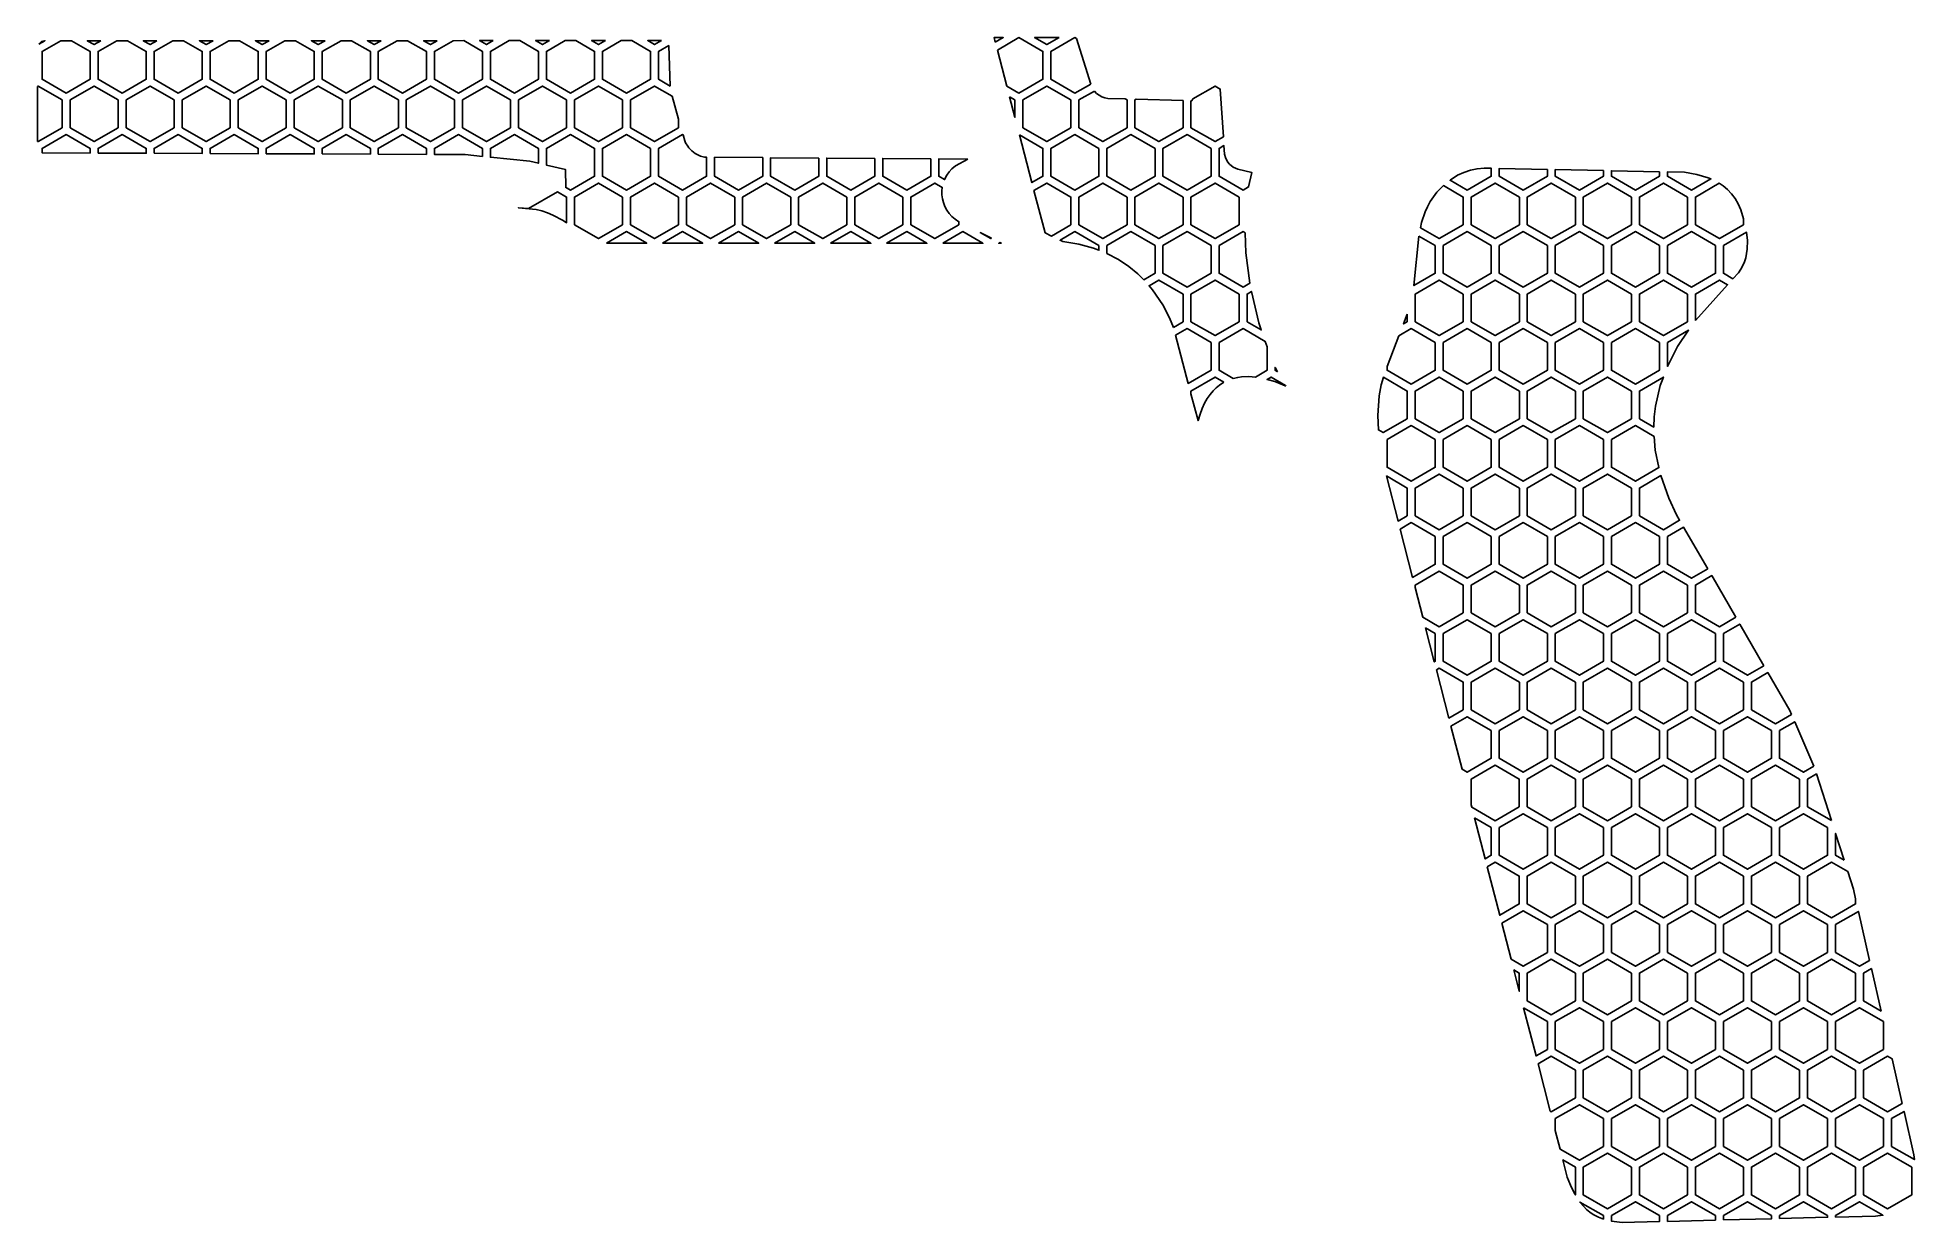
# Model space of a CAD drawing. Header units: millimetres. Extents: x 30 to 148, y -151 to -77.
import ezdxf

# ---------------------------------------------------------------- set-up
doc = ezdxf.new("R2010")
doc.units = ezdxf.units.MM

# ---------------------------------------------------------------- blocks, each defined once
blk = doc.blocks.new('HEX')
blk.add_lwpolyline([(1.516, 0.875), (0, 1.75), (-1.516, 0.875), (-1.516, -0.875), (0, -1.75), (1.516, -0.875)], close=True)

msp = doc.modelspace()

# ---------------------------------------------------------------- linework, layer by layer
for points in [[(90.579, -76.995), (90.505, -76.709), (91.076, -76.709), (90.579, -76.995)], [(90.71, -77.497), (92.065, -76.715), (93.58, -77.59), (93.58, -79.34), (92.065, -80.215), (91.303, -79.775), (90.71, -77.497)], [(94.607, -76.709), (93.83, -77.157), (93.053, -76.709), (94.607, -76.709)], [(96.589, -79.642), (95.596, -80.215), (94.08, -79.34), (94.08, -77.59), (95.596, -76.715), (95.701, -76.776), (96.589, -79.642)], [(30.321, -77.123), (30.416, -77.019), (30.494, -76.966), (30.582, -76.929), (30.7, -76.909), (30.321, -77.123)], [(32.372, -76.909), (33.552, -77.59), (33.552, -79.34), (32.036, -80.215), (30.521, -79.34), (30.521, -77.59), (31.7, -76.909), (32.372, -76.909)], [(34.232, -76.909), (33.802, -77.157), (33.372, -76.909), (34.232, -76.909)], [(35.903, -76.909), (37.083, -77.59), (37.083, -79.34), (35.567, -80.215), (34.052, -79.34), (34.052, -77.59), (35.232, -76.909), (35.903, -76.909)], [(37.763, -76.909), (37.333, -77.157), (36.902, -76.909), (37.763, -76.909)], [(39.433, -76.909), (40.614, -77.59), (40.614, -79.34), (39.098, -80.215), (37.583, -79.34), (37.583, -77.59), (38.763, -76.909), (39.433, -76.909)], [(41.295, -76.908), (40.864, -77.157), (40.433, -76.909), (41.295, -76.908)], [(42.964, -76.908), (44.145, -77.59), (44.145, -79.34), (42.629, -80.215), (41.114, -79.34), (41.114, -77.59), (42.295, -76.908), (42.964, -76.908)], [(44.826, -76.908), (44.395, -77.157), (43.964, -76.908), (44.826, -76.908)], [(46.495, -76.908), (47.676, -77.59), (47.676, -79.34), (46.16, -80.215), (44.645, -79.34), (44.645, -77.59), (45.826, -76.908), (46.495, -76.908)], [(48.358, -76.908), (47.926, -77.157), (47.495, -76.908), (48.358, -76.908)], [(50.025, -76.908), (51.207, -77.59), (51.207, -79.34), (49.692, -80.215), (48.176, -79.34), (48.176, -77.59), (49.358, -76.908), (50.025, -76.908)], [(51.889, -76.908), (51.457, -77.157), (51.025, -76.908), (51.889, -76.908)], [(53.556, -76.908), (54.738, -77.59), (54.738, -79.34), (53.223, -80.215), (51.707, -79.34), (51.707, -77.59), (52.889, -76.908), (53.556, -76.908)], [(55.42, -76.908), (54.988, -77.157), (54.556, -76.908), (55.42, -76.908)], [(57.087, -76.907), (58.269, -77.59), (58.269, -79.34), (56.754, -80.215), (55.238, -79.34), (55.238, -77.59), (56.421, -76.908), (57.087, -76.907)], [(58.952, -76.907), (58.519, -77.157), (58.087, -76.907), (58.952, -76.907)], [(60.617, -76.907), (61.8, -77.59), (61.8, -79.34), (60.285, -80.215), (58.769, -79.34), (58.769, -77.59), (59.952, -76.907), (60.617, -76.907)], [(62.483, -76.907), (62.05, -77.157), (61.617, -76.907), (62.483, -76.907)], [(64.148, -76.907), (65.331, -77.59), (65.331, -79.34), (63.816, -80.215), (62.3, -79.34), (62.3, -77.59), (63.484, -76.907), (64.148, -76.907)], [(66.015, -76.907), (65.581, -77.157), (65.148, -76.907), (66.015, -76.907)], [(67.679, -76.907), (68.863, -77.59), (68.863, -79.34), (67.347, -80.215), (65.831, -79.34), (65.831, -77.59), (67.015, -76.907), (67.679, -76.907)], [(69.546, -76.907), (69.113, -77.157), (68.679, -76.907), (69.546, -76.907)], [(70.1, -79.766), (69.363, -79.34), (69.363, -77.59), (70.011, -77.216), (70.1, -79.766)], [(30.24, -79.791), (30.271, -79.773), (31.786, -80.648), (31.786, -82.398), (30.271, -83.273), (30.239, -83.255), (30.24, -79.791)], [(70.628, -81.857), (70.628, -82.398), (69.113, -83.273), (67.597, -82.398), (67.597, -80.648), (69.113, -79.773), (70.213, -80.408), (70.628, -81.857)], [(96.825, -80.091), (96.962, -80.232), (97.119, -80.351), (97.292, -80.445), (97.479, -80.512), (97.676, -80.549), (98.761, -80.581), (98.877, -80.648), (98.877, -82.398), (97.361, -83.273), (95.846, -82.398), (95.846, -80.648), (96.825, -80.091)], [(102.952, -80.704), (103.034, -80.575), (104.423, -79.773), (104.752, -79.963), (104.95, -82.969), (104.423, -83.273), (102.908, -82.398), (102.908, -80.703), (102.952, -80.704)], [(91.48, -80.455), (91.815, -80.648), (91.815, -81.741), (91.48, -80.455)], [(102.408, -80.688), (102.408, -82.398), (100.892, -83.273), (99.377, -82.398), (99.377, -80.648), (99.457, -80.602), (102.408, -80.688)], [(33.552, -83.992), (30.521, -83.971), (30.521, -83.706), (32.036, -82.831), (33.552, -83.706), (33.552, -83.992)], [(34.052, -83.994), (34.052, -83.706), (35.567, -82.831), (37.083, -83.706), (37.083, -84.006), (34.052, -83.994)], [(37.583, -84.008), (37.583, -83.706), (39.098, -82.831), (40.614, -83.706), (40.614, -84.02), (37.583, -84.008)], [(41.114, -84.022), (41.114, -83.706), (42.629, -82.831), (44.145, -83.706), (44.145, -84.035), (41.114, -84.022)], [(44.645, -84.037), (44.645, -83.706), (46.16, -82.831), (47.676, -83.706), (47.676, -84.049), (44.645, -84.037)], [(48.176, -84.051), (48.176, -83.706), (49.692, -82.831), (51.207, -83.706), (51.207, -84.063), (48.176, -84.051)], [(51.707, -84.065), (51.707, -83.706), (53.223, -82.831), (54.738, -83.706), (54.738, -84.078), (51.707, -84.065)], [(57.183, -84.087), (55.238, -84.08), (55.238, -83.706), (56.754, -82.831), (58.269, -83.706), (58.269, -84.201), (57.183, -84.087)], [(61.252, -84.511), (58.769, -84.253), (58.769, -83.706), (60.285, -82.831), (61.8, -83.706), (61.8, -84.638), (61.252, -84.511)], [(63.516, -86.142), (63.494, -85.029), (62.3, -84.753), (62.3, -83.706), (63.816, -82.831), (65.331, -83.706), (65.331, -85.456), (63.816, -86.331), (63.502, -86.15), (63.516, -86.142)], [(71.071, -83.342), (71.201, -83.568), (71.279, -83.671), (71.458, -83.857), (71.662, -84.012), (71.889, -84.132), (72.01, -84.179), (72.264, -84.242), (72.394, -84.258), (72.394, -85.456), (70.878, -86.331), (69.363, -85.456), (69.363, -83.706), (70.878, -82.831), (70.913, -82.851), (71.019, -83.22), (71.071, -83.342)], [(92.104, -82.854), (93.58, -83.706), (93.58, -85.456), (92.886, -85.857), (92.104, -82.854)], [(105.022, -84.067), (105.074, -84.266), (105.211, -84.537), (105.337, -84.694), (105.571, -84.887), (105.852, -85.018), (106.751, -85.225), (106.539, -86.129), (106.189, -86.331), (104.673, -85.456), (104.673, -83.706), (104.986, -83.526), (105.022, -84.067)], [(75.925, -84.283), (75.925, -85.456), (74.409, -86.331), (72.894, -85.456), (72.894, -84.262), (75.925, -84.283)], [(79.456, -84.308), (79.456, -85.456), (77.94, -86.331), (76.425, -85.456), (76.425, -84.287), (79.456, -84.308)], [(82.987, -84.333), (82.987, -85.456), (81.471, -86.331), (79.956, -85.456), (79.956, -84.311), (82.987, -84.333)], [(86.518, -84.357), (86.518, -85.456), (85.002, -86.331), (83.487, -85.456), (83.487, -84.336), (86.518, -84.357)], [(88.845, -84.373), (88.063, -84.798), (87.85, -84.979), (87.667, -85.18), (87.516, -85.397), (87.381, -85.666), (87.018, -85.456), (87.018, -84.361), (88.845, -84.373)], [(119.705, -85.396), (120.098, -85.209), (120.509, -85.072), (120.935, -84.986), (121.369, -84.947), (121.829, -84.956), (121.829, -85.456), (120.313, -86.331), (119.23, -85.706), (119.705, -85.396)], [(125.36, -85.027), (125.36, -85.456), (123.844, -86.331), (122.329, -85.456), (122.329, -84.966), (125.36, -85.027)], [(128.891, -85.098), (128.891, -85.456), (127.375, -86.331), (125.86, -85.456), (125.86, -85.037), (128.891, -85.098)], [(132.422, -85.169), (132.422, -85.456), (130.907, -86.331), (129.391, -85.456), (129.391, -85.108), (132.422, -85.169)], [(87.217, -86.367), (87.218, -86.621), (87.249, -86.872), (87.31, -87.118), (87.4, -87.356), (87.52, -87.584), (87.668, -87.797), (87.846, -87.993), (88.052, -88.169), (88.284, -88.319), (88.284, -88.514), (86.768, -89.389), (85.252, -88.514), (85.252, -86.764), (86.768, -85.889), (87.241, -86.162), (87.217, -86.367)], [(93.713, -89.032), (93.017, -86.359), (93.83, -85.889), (95.346, -86.764), (95.346, -88.514), (94.114, -89.225), (93.713, -89.032)], [(117.433, -88.381), (117.654, -87.698), (117.799, -87.381), (117.985, -87.049), (118.188, -86.743), (118.406, -86.463), (118.639, -86.206), (118.812, -86.042), (120.063, -86.764), (120.063, -88.514), (118.548, -89.389), (117.367, -88.707), (117.433, -88.381)], [(133.997, -85.2), (134.772, -85.336), (135.492, -85.553), (135.661, -85.625), (134.438, -86.331), (132.922, -85.456), (132.922, -85.179), (133.997, -85.2)], [(136.442, -86.068), (136.716, -86.299), (136.965, -86.564), (137.188, -86.865), (137.384, -87.204), (137.549, -87.583), (137.719, -88.132), (137.719, -88.514), (136.203, -89.389), (134.688, -88.514), (134.688, -86.764), (136.189, -85.897), (136.442, -86.068)], [(63.363, -88.254), (62.706, -87.902), (62.361, -87.754), (62.007, -87.634), (61.649, -87.546), (60.535, -87.44), (61.179, -87.496), (63.003, -86.439), (63.566, -86.764), (63.566, -88.389), (63.363, -88.254)], [(66.078, -89.68), (67.347, -88.947), (68.616, -89.68), (66.078, -89.68)], [(69.609, -89.68), (70.878, -88.947), (72.147, -89.68), (69.609, -89.68)], [(73.14, -89.68), (74.409, -88.947), (75.678, -89.68), (73.14, -89.68)], [(76.671, -89.68), (77.94, -88.947), (79.209, -89.68), (76.671, -89.68)], [(80.203, -89.68), (81.471, -88.947), (82.74, -89.68), (80.203, -89.68)], [(83.734, -89.68), (85.002, -88.947), (86.271, -89.68), (83.734, -89.68)], [(87.265, -89.68), (88.534, -88.947), (89.802, -89.68), (87.265, -89.68)], [(90.342, -89.364), (90.299, -89.389), (89.633, -89.005), (90.342, -89.364)], [(90.963, -89.68), (90.796, -89.68), (90.874, -89.634), (90.963, -89.68)], [(96.767, -89.987), (95.846, -89.734), (94.828, -89.57), (94.658, -89.488), (95.596, -88.947), (97.111, -89.822), (97.111, -90.124), (96.767, -89.987)], [(99.558, -91.615), (98.985, -91.143), (98.331, -90.705), (97.611, -90.325), (97.611, -89.822), (99.127, -88.947), (100.642, -89.822), (100.642, -91.572), (99.93, -91.983), (99.558, -91.615)], [(106.366, -90.294), (106.612, -92.203), (106.189, -92.447), (104.673, -91.572), (104.673, -89.822), (106.189, -88.947), (106.327, -89.027), (106.366, -90.294)], [(117.273, -89.231), (118.298, -89.822), (118.298, -91.572), (116.949, -92.351), (117.273, -89.231)], [(137.96, -89.508), (137.946, -90.062), (137.91, -90.331), (137.854, -90.593), (137.776, -90.846), (137.674, -91.089), (137.548, -91.319), (137.396, -91.537), (137.053, -91.918), (136.453, -91.572), (136.453, -89.822), (137.911, -88.981), (137.96, -89.508)], [(101.796, -94.984), (101.562, -94.391), (101.137, -93.568), (100.481, -92.606), (100.273, -92.363), (100.892, -92.005), (102.408, -92.88), (102.408, -94.63), (101.796, -94.984)], [(134.688, -94.549), (134.688, -92.88), (136.203, -92.005), (136.711, -92.299), (134.688, -94.549)], [(107.179, -94.7), (107.335, -95.147), (106.439, -94.63), (106.439, -92.88), (106.717, -92.72), (107.179, -94.7)], [(116.532, -94.157), (116.532, -94.63), (116.298, -94.766), (116.532, -94.157)], [(101.929, -95.484), (102.658, -95.063), (104.173, -95.938), (104.173, -97.688), (102.736, -98.518), (101.929, -95.484)], [(107.705, -96.211), (107.705, -97.688), (106.966, -98.114), (106.559, -98.085), (106.089, -98.104), (105.853, -98.138), (105.57, -98.206), (104.673, -97.688), (104.673, -95.938), (106.189, -95.063), (107.586, -95.87), (107.705, -96.211)], [(116.012, -95.508), (116.782, -95.063), (118.298, -95.938), (118.298, -97.688), (116.782, -98.563), (115.267, -97.688), (115.267, -97.443), (116.012, -95.508)], [(133.567, -96.19), (132.941, -97.4), (132.922, -97.449), (132.922, -95.938), (134.26, -95.166), (133.567, -96.19)], [(104.985, -98.446), (104.711, -98.617), (104.5, -98.786), (104.299, -98.984), (104.108, -99.212), (103.928, -99.471), (103.763, -99.764), (103.611, -100.093), (103.476, -100.458), (103.359, -100.862), (102.908, -99.166), (102.908, -98.996), (104.423, -98.121), (104.985, -98.446)], [(108.891, -98.698), (108.701, -98.605), (108.189, -98.4), (107.707, -98.264), (107.955, -98.121), (108.86, -98.644), (108.891, -98.698)], [(108.359, -97.777), (108.205, -97.688), (108.205, -97.511), (108.359, -97.777)], [(114.677, -100.546), (114.77, -99.291), (114.895, -98.611), (115.029, -98.128), (116.532, -98.996), (116.532, -100.746), (115.017, -101.621), (114.714, -101.446), (114.677, -100.546)], [(132.471, -98.654), (132.173, -99.957), (132.094, -100.628), (132.065, -101.271), (131.157, -100.746), (131.157, -98.996), (132.67, -98.122), (132.471, -98.654)], [(132.079, -101.856), (132.156, -102.727), (132.388, -103.824), (130.907, -104.679), (129.391, -103.804), (129.391, -102.054), (130.907, -101.179), (132.079, -101.856)], [(115.217, -104.353), (116.532, -105.112), (116.532, -106.862), (115.951, -107.198), (115.217, -104.353)], [(133.014, -105.745), (133.494, -106.8), (133.694, -107.147), (132.672, -107.737), (131.157, -106.862), (131.157, -105.112), (132.513, -104.329), (133.014, -105.745)], [(116.08, -107.701), (116.782, -107.295), (118.298, -108.17), (118.298, -109.92), (116.866, -110.747), (116.08, -107.701)], [(135.463, -110.204), (134.438, -110.795), (132.922, -109.92), (132.922, -108.17), (133.945, -107.58), (135.463, -110.204)], [(117.032, -111.392), (117.032, -111.228), (118.548, -110.353), (120.063, -111.228), (120.063, -112.978), (118.548, -113.853), (117.513, -113.256), (117.032, -111.392)], [(137.231, -113.26), (136.203, -113.853), (134.688, -112.978), (134.688, -111.228), (135.713, -110.636), (137.231, -113.26)], [(117.688, -113.934), (118.298, -114.286), (118.298, -116.036), (118.239, -116.07), (117.688, -113.934)], [(138.999, -116.316), (137.969, -116.911), (136.453, -116.036), (136.453, -114.286), (137.481, -113.693), (138.999, -116.316)], [(118.368, -116.573), (118.548, -116.469), (120.063, -117.344), (120.063, -119.094), (119.154, -119.619), (118.368, -116.573)], [(140.636, -119.145), (140.741, -119.388), (139.734, -119.969), (138.219, -119.094), (138.219, -117.344), (139.25, -116.749), (140.636, -119.145)], [(119.283, -120.122), (120.313, -119.527), (121.829, -120.402), (121.829, -122.152), (120.313, -123.027), (119.984, -122.837), (119.283, -120.122)], [(142.153, -122.65), (141.5, -123.027), (139.984, -122.152), (139.984, -120.402), (140.941, -119.85), (142.153, -122.65)], [(120.563, -125.085), (120.563, -123.46), (122.079, -122.585), (123.594, -123.46), (123.594, -125.21), (122.079, -126.085), (120.601, -125.232), (120.563, -125.085)], [(143.255, -126.08), (141.75, -125.21), (141.75, -123.46), (142.311, -123.137), (143.255, -126.08)], [(120.776, -125.911), (121.829, -126.518), (121.829, -128.268), (121.442, -128.492), (120.776, -125.911)], [(144.058, -128.582), (143.515, -128.268), (143.515, -126.89), (144.058, -128.582)], [(121.571, -128.994), (122.079, -128.701), (123.594, -129.576), (123.594, -131.326), (122.357, -132.041), (121.571, -128.994)], [(144.642, -130.399), (144.781, -131.011), (144.781, -131.326), (143.265, -132.201), (141.75, -131.326), (141.75, -129.576), (143.265, -128.701), (144.286, -129.291), (144.642, -130.399)], [(122.487, -132.543), (123.844, -131.759), (125.36, -132.634), (125.36, -134.384), (123.844, -135.259), (123.072, -134.813), (122.487, -132.543)], [(145.664, -134.894), (145.031, -135.259), (143.515, -134.384), (143.515, -132.634), (144.96, -131.8), (145.664, -134.894)], [(123.247, -135.492), (123.594, -135.692), (123.594, -136.839), (123.247, -135.492)], [(146.39, -138.083), (145.281, -137.442), (145.281, -135.692), (145.78, -135.404), (146.39, -138.083)], [(123.865, -137.887), (125.36, -138.75), (125.36, -140.5), (124.645, -140.913), (123.865, -137.887)], [(146.541, -138.747), (146.546, -140.5), (145.031, -141.375), (143.515, -140.5), (143.515, -138.75), (145.031, -137.875), (146.541, -138.747)], [(124.775, -141.416), (125.61, -140.933), (127.125, -141.808), (127.125, -143.558), (125.61, -144.433), (125.543, -144.395), (124.775, -141.416)], [(147.714, -143.904), (146.796, -144.433), (145.281, -143.558), (145.281, -141.808), (146.796, -140.933), (147.075, -141.094), (147.714, -143.904)], [(125.86, -145.625), (125.86, -144.866), (127.375, -143.991), (128.891, -144.866), (128.891, -146.616), (127.375, -147.491), (126.16, -146.79), (125.86, -145.625)], [(148.45, -147.157), (148.488, -147.449), (147.046, -146.616), (147.046, -144.866), (147.83, -144.414), (148.45, -147.157)], [(127.044, -149.554), (126.812, -149.068), (126.616, -148.557), (126.335, -147.468), (127.125, -147.924), (127.125, -149.674), (127.044, -149.554)], [(128.592, -151.083), (128.254, -150.904), (128.036, -150.756), (127.834, -150.59), (127.648, -150.408), (127.416, -150.131), (128.891, -150.982), (128.891, -151.196), (128.592, -151.083)], [(130.074, -151.415), (129.391, -151.323), (129.391, -150.982), (130.907, -150.107), (132.422, -150.982), (132.422, -151.356), (130.074, -151.415)], [(132.922, -151.344), (132.922, -150.982), (134.438, -150.107), (135.953, -150.982), (135.953, -151.268), (132.922, -151.344)], [(136.453, -151.255), (136.453, -150.982), (137.969, -150.107), (139.484, -150.982), (139.484, -151.179), (136.453, -151.255)], [(139.984, -151.166), (139.984, -150.982), (141.5, -150.107), (143.015, -150.982), (143.015, -151.09), (139.984, -151.166)], [(146.04, -151.014), (143.515, -151.078), (143.515, -150.982), (145.031, -150.107), (146.502, -150.957), (146.04, -151.014)]]:
    msp.add_lwpolyline(points, close=True)

# ---------------------------------------------------------------- block references
for p in [(33.802, -81.523), (37.333, -81.523), (40.864, -81.523), (44.395, -81.523), (47.926, -81.523), (51.457, -81.523), (54.988, -81.523), (58.519, -81.523), (62.05, -81.523), (65.581, -81.523), (93.83, -81.523), (67.347, -84.581), (95.596, -84.581), (99.127, -84.581), (102.658, -84.581), (65.581, -87.639), (69.113, -87.639), (72.644, -87.639), (76.175, -87.639), (79.706, -87.639), (83.237, -87.639), (97.361, -87.639), (100.892, -87.639), (104.423, -87.639), (122.079, -87.639), (125.61, -87.639), (129.141, -87.639), (132.672, -87.639), (102.658, -90.697), (120.313, -90.697), (123.844, -90.697), (127.375, -90.697), (130.907, -90.697), (134.438, -90.697), (104.423, -93.755), (118.548, -93.755), (122.079, -93.755), (125.61, -93.755), (129.141, -93.755), (132.672, -93.755), (120.313, -96.813), (123.844, -96.813), (127.375, -96.813), (130.907, -96.813), (118.548, -99.871), (122.079, -99.871), (125.61, -99.871), (129.141, -99.871), (116.782, -102.929), (120.313, -102.929), (123.844, -102.929), (127.375, -102.929), (118.548, -105.987), (122.079, -105.987), (125.61, -105.987), (129.141, -105.987), (120.313, -109.045), (123.844, -109.045), (127.375, -109.045), (130.907, -109.045), (122.079, -112.103), (125.61, -112.103), (129.141, -112.103), (132.672, -112.103), (120.313, -115.161), (123.844, -115.161), (127.375, -115.161), (130.907, -115.161), (134.438, -115.161), (122.079, -118.219), (125.61, -118.219), (129.141, -118.219), (132.672, -118.219), (136.203, -118.219), (123.844, -121.277), (127.375, -121.277), (130.907, -121.277), (134.438, -121.277), (137.969, -121.277), (125.61, -124.335), (129.141, -124.335), (132.672, -124.335), (136.203, -124.335), (139.734, -124.335), (123.844, -127.393), (127.375, -127.393), (130.907, -127.393), (134.438, -127.393), (137.969, -127.393), (141.5, -127.393), (125.61, -130.451), (129.141, -130.451), (132.672, -130.451), (136.203, -130.451), (139.734, -130.451), (127.375, -133.509), (130.907, -133.509), (134.438, -133.509), (137.969, -133.509), (141.5, -133.509), (125.61, -136.567), (129.141, -136.567), (132.672, -136.567), (136.203, -136.567), (139.734, -136.567), (143.265, -136.567), (127.375, -139.625), (130.907, -139.625), (134.438, -139.625), (137.969, -139.625), (141.5, -139.625), (129.141, -142.683), (132.672, -142.683), (136.203, -142.683), (139.734, -142.683), (143.265, -142.683), (130.907, -145.741), (134.438, -145.741), (137.969, -145.741), (141.5, -145.741), (145.031, -145.741), (129.141, -148.799), (132.672, -148.799), (136.203, -148.799), (139.734, -148.799), (143.265, -148.799), (146.796, -148.799)]:
    msp.add_blockref('HEX', p)

doc.saveas('drawing.dxf')
